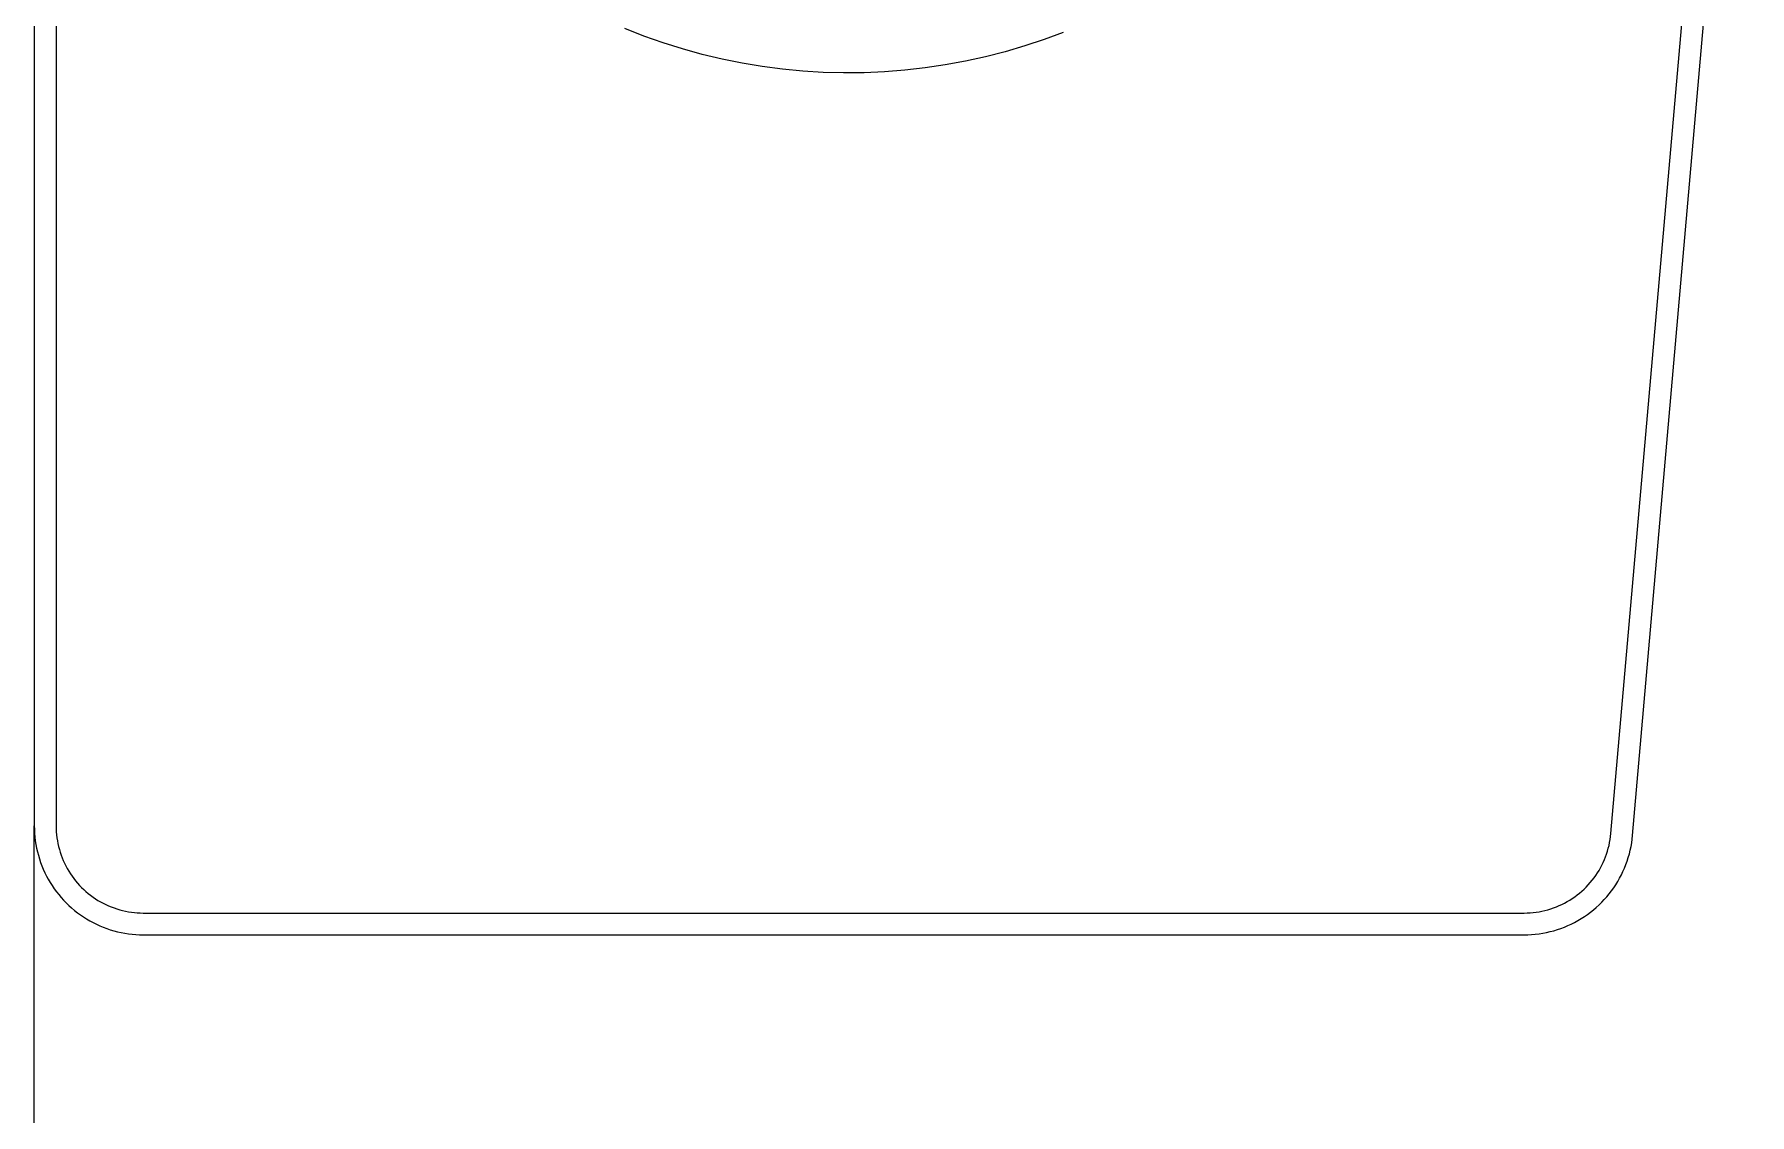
# Model space of a CAD drawing. Header units: millimetres. Extents: x -208 to 4974, y -28 to 3137.
# Drawn here: x 2756.6 to 2835.4, y 1390 to 1439.6 of the extents above; entities that cross this region are included whole.
import ezdxf

# ---------------------------------------------------------------- set-up
doc = ezdxf.new("R2010")
doc.units = ezdxf.units.MM
doc.layers.add('ZANO_R', color=7, linetype='Continuous', lineweight=0)

msp = doc.modelspace()

# ---------------------------------------------------------------- linework, layer by layer
at = {"layer": 'ZANO_R'}
for p, q in [((2756.641, 1523.27), (2756.641, 1403.27)), ((2757.641, 1523.27), (2757.641, 1403.27)), ((2828.992, 1402.921), (2834.362, 1464.313)), ((2829.988, 1402.834), (2835.362, 1464.27)), ((2784.611, 1439.518), (2783.738, 1439.86)), ((2785.495, 1439.207), (2784.611, 1439.518)), ((2786.389, 1438.927), (2785.495, 1439.207)), ((2802.092, 1439.064), (2801.193, 1438.799)), ((2802.981, 1439.36), (2802.092, 1439.064)), ((2803.86, 1439.686), (2802.981, 1439.36)), ((2787.293, 1438.678), (2786.389, 1438.927)), ((2788.204, 1438.46), (2787.293, 1438.678)), ((2789.123, 1438.274), (2788.204, 1438.46)), ((2790.048, 1438.121), (2789.123, 1438.274)), ((2799.37, 1438.364), (2798.448, 1438.194)), ((2800.285, 1438.565), (2799.37, 1438.364)), ((2801.193, 1438.799), (2800.285, 1438.565)), ((2790.977, 1437.999), (2790.048, 1438.121)), ((2791.91, 1437.91), (2790.977, 1437.999)), ((2792.845, 1437.853), (2791.91, 1437.91)), ((2793.782, 1437.828), (2792.845, 1437.853)), ((2794.719, 1437.837), (2793.782, 1437.828)), ((2795.656, 1437.877), (2794.719, 1437.837)), ((2796.59, 1437.95), (2795.656, 1437.877)), ((2797.521, 1438.056), (2796.59, 1437.95)), ((2798.448, 1438.194), (2797.521, 1438.056)), ((2756.641, 1403.27), (2756.644, 1403.099)), ((2756.641, 1402.77), (2756.641, 1403.27)), ((2756.644, 1403.099), (2756.653, 1402.928)), ((2756.653, 1402.928), (2756.667, 1402.758)), ((2757.641, 1403.27), (2757.644, 1403.133)), ((2757.644, 1403.133), (2757.651, 1402.997)), ((2757.651, 1402.997), (2757.662, 1402.861)), ((2757.662, 1402.861), (2757.678, 1402.725)), ((2828.978, 1402.784), (2828.992, 1402.921)), ((2829.97, 1402.662), (2829.988, 1402.834)), ((2756.641, 1402.77), (2756.666, 1402.77)), ((2756.641, 1178.166), (2756.641, 1402.77)), ((2756.667, 1402.758), (2756.688, 1402.589)), ((2756.688, 1402.589), (2756.714, 1402.42)), ((2756.714, 1402.42), (2756.746, 1402.252)), ((2756.746, 1402.252), (2756.783, 1402.086)), ((2756.783, 1402.086), (2756.827, 1401.921)), ((2757.678, 1402.725), (2757.699, 1402.59)), ((2757.699, 1402.59), (2757.725, 1402.456)), ((2757.725, 1402.456), (2757.755, 1402.323)), ((2757.755, 1402.323), (2757.79, 1402.191)), ((2757.79, 1402.191), (2757.829, 1402.06)), ((2757.829, 1402.06), (2757.872, 1401.93)), ((2828.793, 1401.978), (2828.835, 1402.11)), ((2828.835, 1402.11), (2828.873, 1402.242)), ((2828.873, 1402.242), (2828.906, 1402.376)), ((2828.906, 1402.376), (2828.935, 1402.511)), ((2828.935, 1402.511), (2828.958, 1402.647)), ((2828.958, 1402.647), (2828.978, 1402.784)), ((2829.839, 1401.986), (2829.881, 1402.153)), ((2829.881, 1402.153), (2829.916, 1402.322)), ((2829.916, 1402.322), (2829.946, 1402.492)), ((2829.946, 1402.492), (2829.97, 1402.662)), ((2756.827, 1401.921), (2756.876, 1401.757)), ((2756.876, 1401.757), (2756.93, 1401.595)), ((2756.93, 1401.595), (2756.99, 1401.435)), ((2756.99, 1401.435), (2757.055, 1401.278)), ((2757.055, 1401.278), (2757.126, 1401.122)), ((2757.872, 1401.93), (2757.92, 1401.802)), ((2757.92, 1401.802), (2757.972, 1401.676)), ((2757.972, 1401.676), (2758.029, 1401.552)), ((2758.029, 1401.552), (2758.09, 1401.429)), ((2758.09, 1401.429), (2758.155, 1401.309)), ((2758.155, 1401.309), (2758.224, 1401.191)), ((2828.374, 1401.11), (2828.447, 1401.228)), ((2828.447, 1401.228), (2828.515, 1401.348)), ((2828.515, 1401.348), (2828.579, 1401.47)), ((2828.579, 1401.47), (2828.639, 1401.594)), ((2828.639, 1401.594), (2828.695, 1401.72)), ((2828.695, 1401.72), (2828.746, 1401.848)), ((2828.746, 1401.848), (2828.793, 1401.978)), ((2829.547, 1401.175), (2829.617, 1401.333)), ((2829.617, 1401.333), (2829.681, 1401.493)), ((2829.681, 1401.493), (2829.739, 1401.655)), ((2829.739, 1401.655), (2829.792, 1401.82)), ((2829.792, 1401.82), (2829.839, 1401.986)), ((2757.126, 1401.122), (2757.202, 1400.969)), ((2757.202, 1400.969), (2757.283, 1400.819)), ((2757.283, 1400.819), (2757.369, 1400.672)), ((2757.369, 1400.672), (2757.46, 1400.527)), ((2757.46, 1400.527), (2757.556, 1400.386)), ((2758.224, 1401.191), (2758.296, 1401.076)), ((2758.296, 1401.076), (2758.373, 1400.963)), ((2758.373, 1400.963), (2758.454, 1400.853)), ((2758.454, 1400.853), (2758.538, 1400.745)), ((2758.538, 1400.745), (2758.626, 1400.641)), ((2758.626, 1400.641), (2758.718, 1400.539)), ((2758.718, 1400.539), (2758.813, 1400.441)), ((2758.813, 1400.441), (2758.911, 1400.346)), ((2827.76, 1400.368), (2827.858, 1400.464)), ((2827.858, 1400.464), (2827.954, 1400.564)), ((2827.954, 1400.564), (2828.045, 1400.668)), ((2828.045, 1400.668), (2828.133, 1400.774)), ((2828.133, 1400.774), (2828.217, 1400.883)), ((2828.217, 1400.883), (2828.298, 1400.995)), ((2828.298, 1400.995), (2828.374, 1401.11)), ((2829.12, 1400.427), (2829.216, 1400.57)), ((2829.216, 1400.57), (2829.307, 1400.717)), ((2829.307, 1400.717), (2829.392, 1400.867)), ((2829.392, 1400.867), (2829.472, 1401.02)), ((2829.472, 1401.02), (2829.547, 1401.175)), ((2757.556, 1400.386), (2757.657, 1400.249)), ((2757.657, 1400.249), (2757.763, 1400.114)), ((2757.763, 1400.114), (2757.873, 1399.984)), ((2757.873, 1399.984), (2757.987, 1399.857)), ((2757.987, 1399.857), (2758.106, 1399.734)), ((2758.106, 1399.734), (2758.228, 1399.616)), ((2758.911, 1400.346), (2759.012, 1400.255)), ((2759.012, 1400.255), (2759.117, 1400.167)), ((2759.117, 1400.167), (2759.224, 1400.082)), ((2759.224, 1400.082), (2759.335, 1400.002)), ((2759.335, 1400.002), (2759.447, 1399.925)), ((2759.447, 1399.925), (2759.563, 1399.852)), ((2759.563, 1399.852), (2759.681, 1399.783)), ((2759.681, 1399.783), (2759.801, 1399.718)), ((2759.801, 1399.718), (2759.923, 1399.657)), ((2759.923, 1399.657), (2760.048, 1399.601)), ((2826.616, 1399.608), (2826.742, 1399.665)), ((2826.742, 1399.665), (2826.865, 1399.727)), ((2826.865, 1399.727), (2826.986, 1399.794)), ((2826.986, 1399.794), (2827.105, 1399.864)), ((2827.105, 1399.864), (2827.221, 1399.938)), ((2827.221, 1399.938), (2827.335, 1400.017)), ((2827.335, 1400.017), (2827.445, 1400.099)), ((2827.445, 1400.099), (2827.553, 1400.185)), ((2827.553, 1400.185), (2827.658, 1400.274)), ((2827.658, 1400.274), (2827.76, 1400.368)), ((2828.448, 1399.642), (2828.571, 1399.763)), ((2828.571, 1399.763), (2828.69, 1399.888)), ((2828.69, 1399.888), (2828.805, 1400.017)), ((2828.805, 1400.017), (2828.915, 1400.15)), ((2828.915, 1400.15), (2829.02, 1400.287)), ((2829.02, 1400.287), (2829.12, 1400.427)), ((2758.228, 1399.616), (2758.355, 1399.501)), ((2758.355, 1399.501), (2758.486, 1399.391)), ((2758.486, 1399.391), (2758.62, 1399.286)), ((2758.62, 1399.286), (2758.758, 1399.185)), ((2758.758, 1399.185), (2758.899, 1399.089)), ((2758.899, 1399.089), (2759.043, 1398.998)), ((2759.043, 1398.998), (2759.191, 1398.911)), ((2759.191, 1398.911), (2759.341, 1398.83)), ((2760.048, 1399.601), (2760.174, 1399.549)), ((2760.174, 1399.549), (2760.302, 1399.501)), ((2760.302, 1399.501), (2760.431, 1399.457)), ((2760.431, 1399.457), (2760.562, 1399.418)), ((2760.562, 1399.418), (2760.694, 1399.383)), ((2760.694, 1399.383), (2760.827, 1399.353)), ((2760.827, 1399.353), (2760.962, 1399.328)), ((2760.962, 1399.328), (2761.097, 1399.307)), ((2761.097, 1399.307), (2761.232, 1399.291)), ((2761.232, 1399.291), (2761.368, 1399.279)), ((2761.368, 1399.279), (2761.505, 1399.272)), ((2761.505, 1399.272), (2761.641, 1399.27)), ((2761.641, 1399.27), (2825.007, 1399.27)), ((2825.007, 1399.27), (2825.145, 1399.272)), ((2825.145, 1399.272), (2825.283, 1399.279)), ((2825.283, 1399.279), (2825.42, 1399.291)), ((2825.42, 1399.291), (2825.557, 1399.308)), ((2825.557, 1399.308), (2825.694, 1399.329)), ((2825.694, 1399.329), (2825.829, 1399.355)), ((2825.829, 1399.355), (2825.964, 1399.386)), ((2825.964, 1399.386), (2826.097, 1399.421)), ((2826.097, 1399.421), (2826.229, 1399.461)), ((2826.229, 1399.461), (2826.36, 1399.505)), ((2826.36, 1399.505), (2826.489, 1399.554)), ((2826.489, 1399.554), (2826.616, 1399.608)), ((2827.329, 1398.842), (2827.481, 1398.924)), ((2827.481, 1398.924), (2827.629, 1399.012)), ((2827.629, 1399.012), (2827.774, 1399.105)), ((2827.774, 1399.105), (2827.916, 1399.203)), ((2827.916, 1399.203), (2828.055, 1399.306)), ((2828.055, 1399.306), (2828.19, 1399.414)), ((2828.19, 1399.414), (2828.321, 1399.526)), ((2828.321, 1399.526), (2828.448, 1399.642)), ((2759.341, 1398.83), (2759.494, 1398.754)), ((2759.494, 1398.754), (2759.649, 1398.684)), ((2759.649, 1398.684), (2759.807, 1398.618)), ((2759.807, 1398.618), (2759.967, 1398.558)), ((2759.967, 1398.558), (2760.129, 1398.504)), ((2760.129, 1398.504), (2760.292, 1398.455)), ((2760.292, 1398.455), (2760.457, 1398.412)), ((2760.457, 1398.412), (2760.624, 1398.374)), ((2760.624, 1398.374), (2760.792, 1398.342)), ((2760.792, 1398.342), (2760.96, 1398.316)), ((2760.96, 1398.316), (2761.13, 1398.296)), ((2761.13, 1398.296), (2761.3, 1398.281)), ((2761.3, 1398.281), (2761.471, 1398.273)), ((2761.471, 1398.273), (2761.641, 1398.27)), ((2761.641, 1398.27), (2825.007, 1398.27)), ((2825.007, 1398.27), (2825.18, 1398.273)), ((2825.18, 1398.273), (2825.352, 1398.282)), ((2825.352, 1398.282), (2825.524, 1398.296)), ((2825.524, 1398.296), (2825.695, 1398.317)), ((2825.695, 1398.317), (2825.865, 1398.344)), ((2825.865, 1398.344), (2826.035, 1398.376)), ((2826.035, 1398.376), (2826.203, 1398.415)), ((2826.203, 1398.415), (2826.37, 1398.459)), ((2826.37, 1398.459), (2826.535, 1398.509)), ((2826.535, 1398.509), (2826.698, 1398.564)), ((2826.698, 1398.564), (2826.859, 1398.625)), ((2826.859, 1398.625), (2827.019, 1398.692)), ((2827.019, 1398.692), (2827.175, 1398.764)), ((2827.175, 1398.764), (2827.329, 1398.842))]:
    msp.add_line(p, q, dxfattribs=at)

doc.saveas('drawing.dxf')
